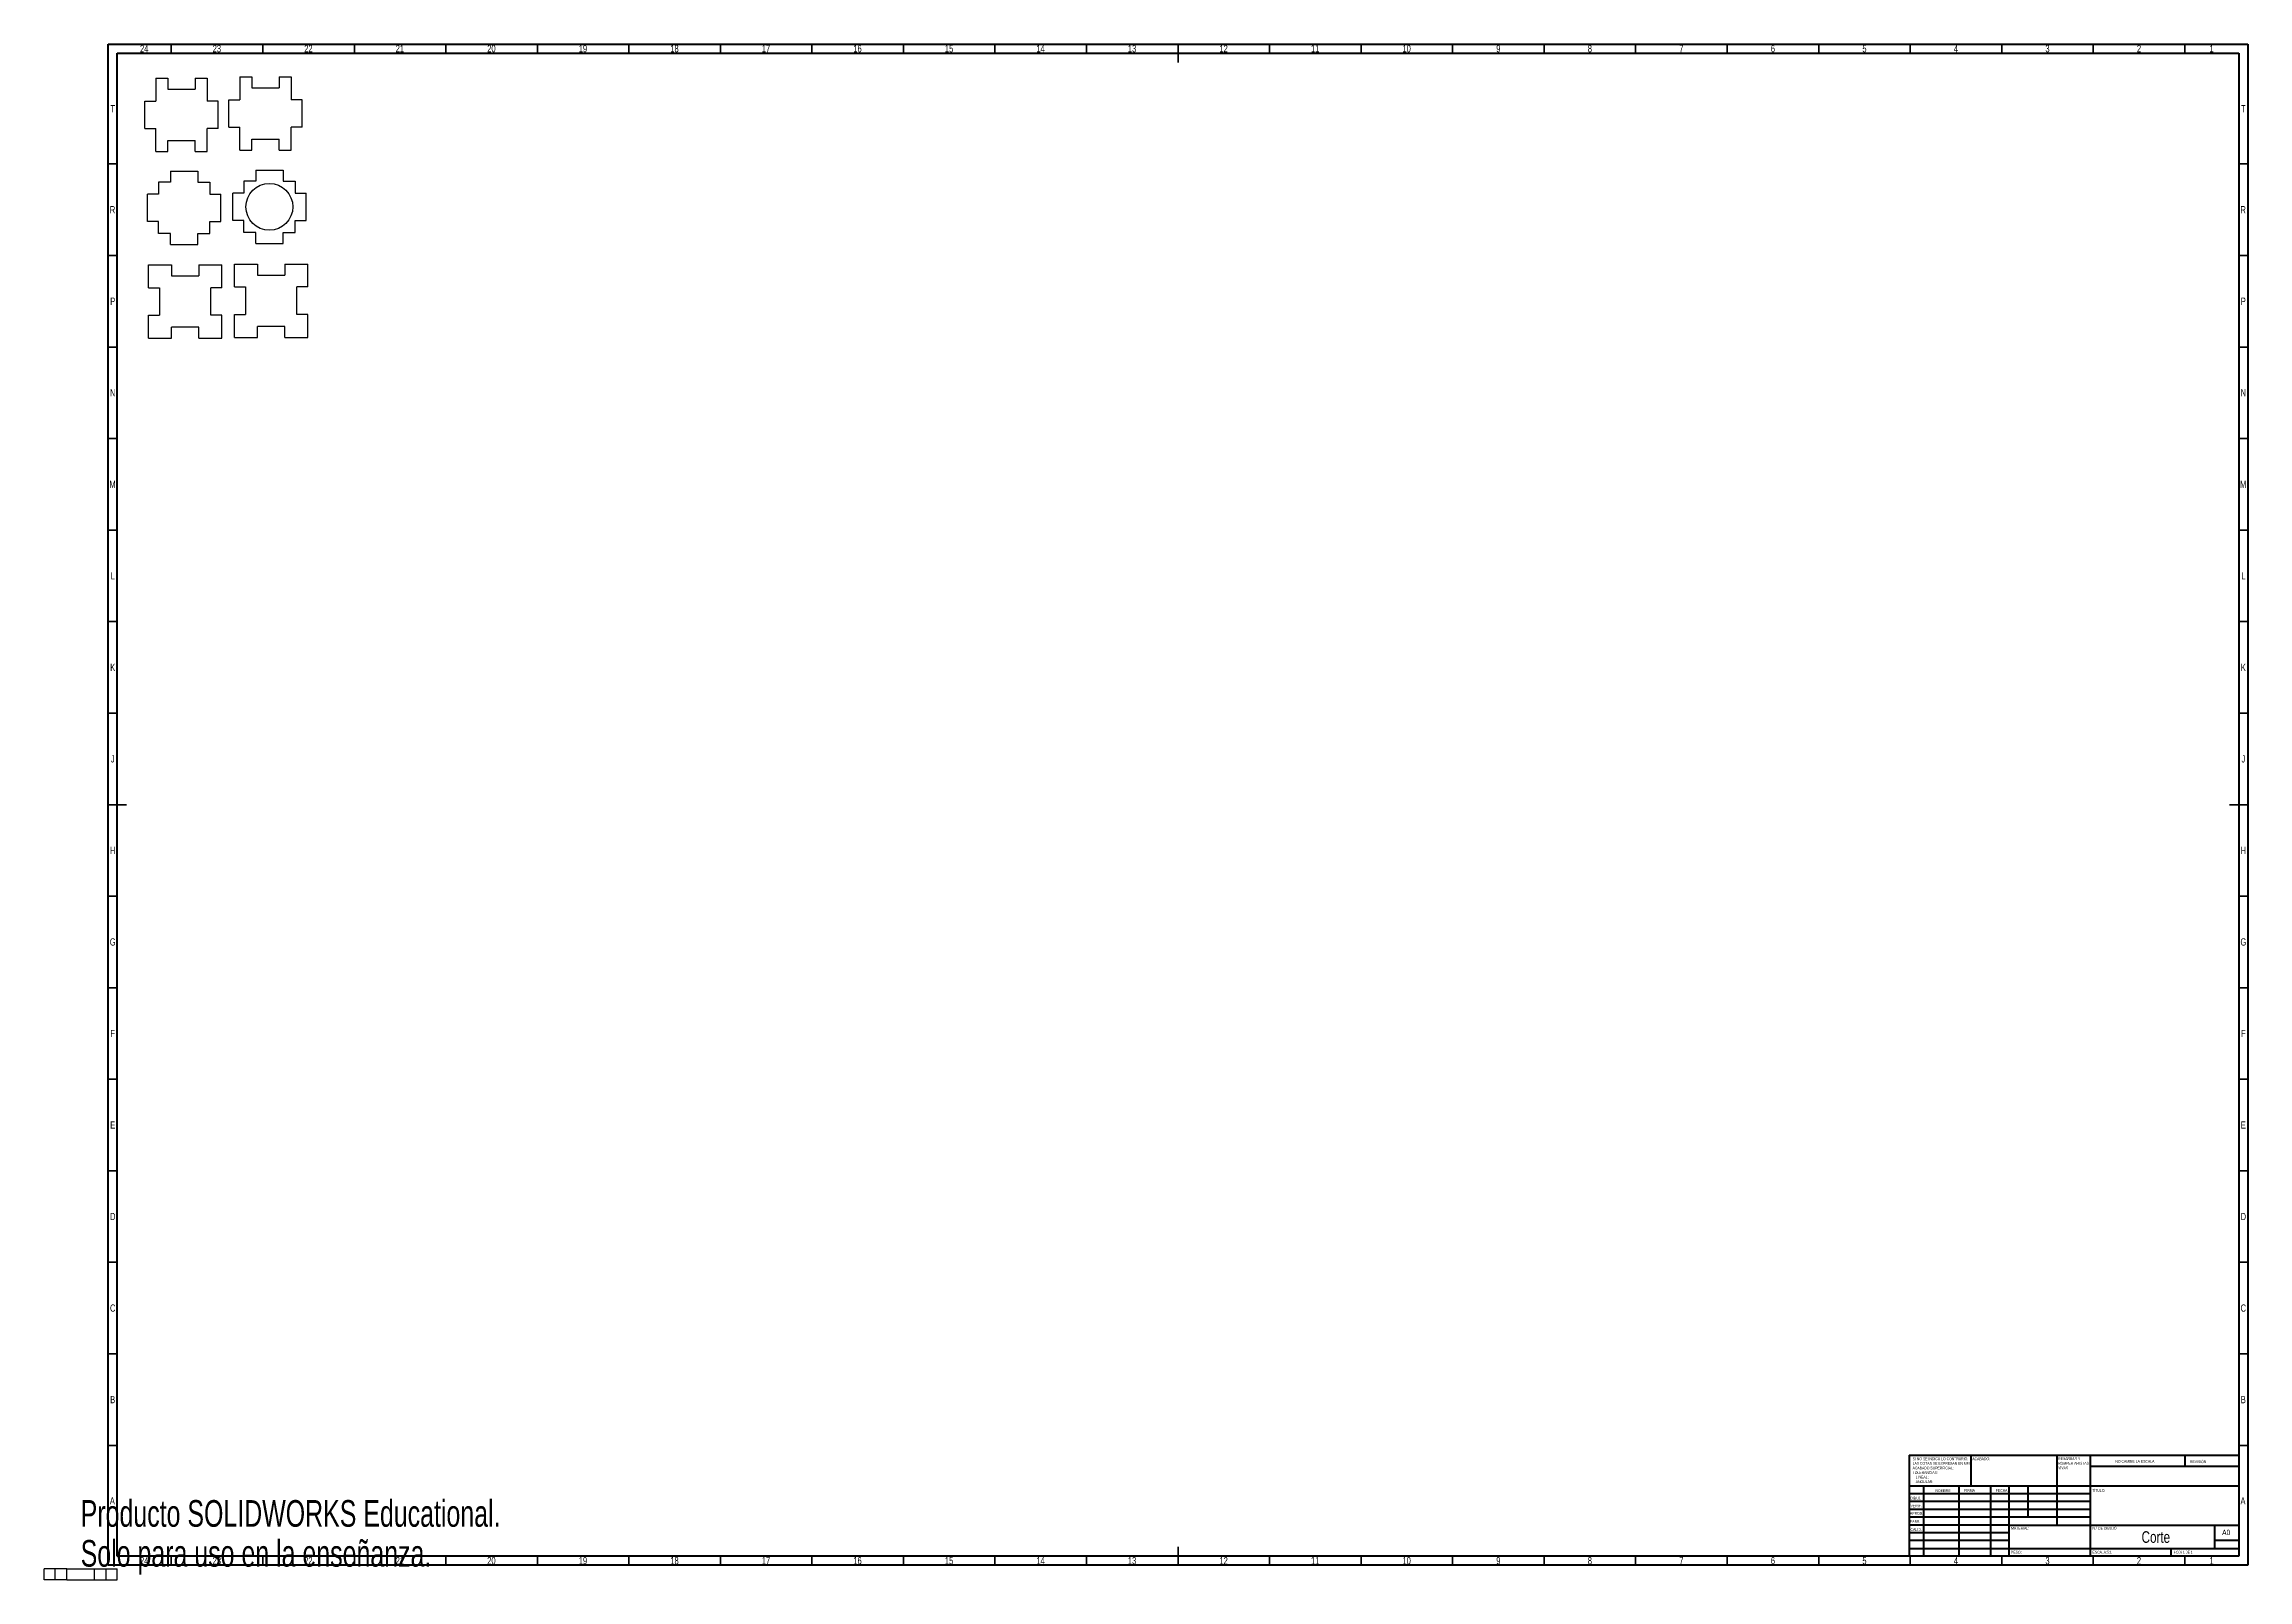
# Model space of a CAD drawing. Header units: millimetres. Extents: x -20 to 1184, y -3 to 836.
import ezdxf

# ---------------------------------------------------------------- set-up
doc = ezdxf.new("R2010")
doc.units = ezdxf.units.MM
doc.styles.add('SLDTEXTSTYLE0', font='TXT', dxfattribs={"width": 0.75})
doc.styles.add('SLDTEXTSTYLE1', font='TXT', dxfattribs={"width": 0.681818})
doc.styles.add('SLDTEXTSTYLE2', font='TXT', dxfattribs={"width": 0.7})

msp = doc.modelspace()

# ---------------------------------------------------------------- linework, layer by layer
at = {"color": 7, "linetype": 'Continuous', "lineweight": 70}
for p, q in [((15, 5), (15, 836)), ((15, 836), (1184, 836)), ((20, 10), (20, 831)), ((20, 831), (1179, 831)), ((1179, 831), (1179, 10)), ((1184, 836), (1184, 5)), ((1184, 5), (15, 5)), ((1179, 10), (20, 10))]:
    msp.add_line(p, q, dxfattribs=at)
at = {"color": 7, "linetype": 'Continuous', "lineweight": 35}
for p, q in [((49.5, 831), (49.5, 836)), ((99.5, 831), (99.5, 836)), ((149.5, 831), (149.5, 836)), ((199.5, 831), (199.5, 836)), ((249.5, 831), (249.5, 836)), ((299.5, 831), (299.5, 836)), ((349.5, 831), (349.5, 836)), ((399.5, 831), (399.5, 836)), ((449.5, 831), (449.5, 836)), ((499.5, 831), (499.5, 836)), ((549.5, 831), (549.5, 836)), ((599.5, 836), (599.5, 826)), ((599.5, 831), (599.5, 836)), ((649.5, 831), (649.5, 836)), ((699.5, 831), (699.5, 836)), ((749.5, 831), (749.5, 836)), ((799.5, 831), (799.5, 836)), ((849.5, 831), (849.5, 836)), ((899.5, 831), (899.5, 836)), ((949.5, 831), (949.5, 836)), ((999.5, 831), (999.5, 836)), ((1049.5, 831), (1049.5, 836)), ((1099.5, 831), (1099.5, 836)), ((1149.5, 831), (1149.5, 836)), ((20, 770.5), (15, 770.5)), ((1179, 770.5), (1184, 770.5)), ((20, 720.5), (15, 720.5)), ((1179, 720.5), (1184, 720.5)), ((20, 670.5), (15, 670.5)), ((1179, 670.5), (1184, 670.5)), ((20, 620.5), (15, 620.5)), ((1179, 620.5), (1184, 620.5)), ((20, 570.5), (15, 570.5)), ((1179, 570.5), (1184, 570.5)), ((20, 520.5), (15, 520.5)), ((1179, 520.5), (1184, 520.5)), ((20, 470.5), (15, 470.5)), ((1179, 470.5), (1184, 470.5)), ((15, 420.5), (25, 420.5)), ((20, 420.5), (15, 420.5)), ((1184, 420.5), (1174, 420.5)), ((1179, 420.5), (1184, 420.5)), ((20, 370.5), (15, 370.5)), ((1179, 370.5), (1184, 370.5)), ((20, 320.5), (15, 320.5)), ((1179, 320.5), (1184, 320.5)), ((20, 270.5), (15, 270.5)), ((1179, 270.5), (1184, 270.5)), ((20, 220.5), (15, 220.5)), ((1179, 220.5), (1184, 220.5)), ((20, 170.5), (15, 170.5)), ((1179, 170.5), (1184, 170.5)), ((20, 120.5), (15, 120.5)), ((1179, 120.5), (1184, 120.5)), ((20, 70.5), (15, 70.5)), ((1179, 70.5), (1184, 70.5)), ((599.5, 5), (599.5, 15)), ((49.5, 10), (49.5, 5)), ((99.5, 10), (99.5, 5)), ((149.5, 10), (149.5, 5)), ((199.5, 10), (199.5, 5)), ((249.5, 10), (249.5, 5)), ((299.5, 10), (299.5, 5)), ((349.5, 10), (349.5, 5)), ((399.5, 10), (399.5, 5)), ((449.5, 10), (449.5, 5)), ((499.5, 10), (499.5, 5)), ((549.5, 10), (549.5, 5)), ((599.5, 10), (599.5, 5)), ((649.5, 10), (649.5, 5)), ((699.5, 10), (699.5, 5)), ((749.5, 10), (749.5, 5)), ((799.5, 10), (799.5, 5)), ((849.5, 10), (849.5, 5)), ((899.5, 10), (899.5, 5)), ((949.5, 10), (949.5, 5)), ((999.5, 10), (999.5, 5)), ((1049.5, 10), (1049.5, 5)), ((1099.5, 10), (1099.5, 5)), ((1149.5, 10), (1149.5, 5))]:
    msp.add_line(p, q, dxfattribs=at)
at = {"color": 7, "linetype": 'Continuous', "lineweight": 25}
for p, q in [((41.1, 817.4), (41.1, 804.9)), ((41.1, 817.4), (47.6, 817.4)), ((47.6, 817.4), (47.6, 811.4)), ((47.6, 811.4), (62.6, 811.4)), ((62.6, 817.4), (62.6, 811.4)), ((62.6, 817.4), (69.1, 817.4)), ((69.1, 817.4), (69.1, 804.9)), ((87, 818.1), (87, 805.6)), ((87, 818.1), (93.5, 818.1)), ((93.5, 818.1), (93.5, 812.1)), ((93.5, 812.1), (108.5, 812.1)), ((108.5, 818.1), (108.5, 812.1)), ((108.5, 818.1), (115, 818.1)), ((115, 818.1), (115, 805.6)), ((35.1, 789.9), (35.1, 804.9)), ((35.1, 804.9), (41.1, 804.9)), ((75.1, 804.9), (69.1, 804.9)), ((75.1, 789.9), (75.1, 804.9)), ((81, 790.6), (81, 805.6)), ((81, 805.6), (87, 805.6)), ((121, 805.6), (115, 805.6)), ((121, 790.6), (121, 805.6)), ((35.1, 789.9), (41.1, 789.9)), ((41.1, 777.4), (41.1, 789.9)), ((47.6, 783.4), (62.6, 783.4)), ((47.6, 777.4), (47.6, 783.4)), ((62.6, 777.4), (62.6, 783.4)), ((75.1, 789.9), (69.1, 789.9)), ((69.1, 777.4), (69.1, 789.9)), ((81, 790.6), (87, 790.6)), ((87, 778.1), (87, 790.6)), ((93.5, 784.1), (108.5, 784.1)), ((93.5, 778.1), (93.5, 784.1)), ((108.5, 778.1), (108.5, 784.1)), ((121, 790.6), (115, 790.6)), ((115, 778.1), (115, 790.6)), ((41.1, 777.4), (47.6, 777.4)), ((62.6, 777.4), (69.1, 777.4)), ((87, 778.1), (93.5, 778.1)), ((108.5, 778.1), (115, 778.1)), ((42.5, 760.5), (42.5, 754)), ((49, 760.5), (42.5, 760.5)), ((49, 766.5), (49, 760.5)), ((49, 766.5), (64, 766.5)), ((64, 766.5), (64, 760.5)), ((64, 760.5), (70.5, 760.5)), ((70.5, 760.5), (70.5, 754)), ((89.1, 761.1), (89.1, 754.6)), ((95.6, 761.1), (89.1, 761.1)), ((95.6, 767.1), (95.6, 761.1)), ((95.6, 767.1), (110.6, 767.1)), ((110.6, 767.1), (110.6, 761.1)), ((110.6, 761.1), (117.1, 761.1)), ((117.1, 761.1), (117.1, 754.6)), ((36.5, 739), (36.5, 754)), ((42.5, 754), (36.5, 754)), ((70.5, 754), (76.5, 754)), ((76.5, 739), (76.5, 754)), ((83.1, 739.6), (83.1, 754.6)), ((89.1, 754.6), (83.1, 754.6)), ((117.1, 754.6), (123.1, 754.6)), ((123.1, 739.6), (123.1, 754.6)), ((42.5, 739), (36.5, 739)), ((42.5, 732.5), (42.5, 739)), ((70.5, 739), (76.5, 739)), ((70.5, 732.5), (70.5, 739)), ((89.1, 739.6), (83.1, 739.6)), ((89.1, 733.1), (89.1, 739.6)), ((117.1, 739.6), (123.1, 739.6)), ((117.1, 733.1), (117.1, 739.6)), ((49, 732.5), (42.5, 732.5)), ((49, 726.5), (49, 732.5)), ((49, 726.5), (64, 726.5)), ((64, 732.5), (70.5, 732.5)), ((64, 726.5), (64, 732.5)), ((95.6, 733.1), (89.1, 733.1)), ((95.6, 727.1), (95.6, 733.1)), ((95.6, 727.1), (110.6, 727.1)), ((110.6, 733.1), (117.1, 733.1)), ((110.6, 727.1), (110.6, 733.1)), ((37.1, 702.9), (37.1, 715.4)), ((37.1, 715.4), (49.6, 715.4)), ((49.6, 715.4), (49.6, 709.4)), ((64.6, 715.4), (64.6, 709.4)), ((64.6, 715.4), (77.1, 715.4)), ((77.1, 702.9), (77.1, 715.4)), ((84.1, 703.3), (84.1, 715.8)), ((84.1, 715.8), (96.6, 715.8)), ((96.6, 715.8), (96.6, 709.8)), ((111.6, 715.8), (111.6, 709.8)), ((111.6, 715.8), (124.1, 715.8)), ((124.1, 703.3), (124.1, 715.8)), ((37.1, 702.9), (43.1, 702.9)), ((43.1, 702.9), (43.1, 687.9)), ((49.6, 709.4), (64.6, 709.4)), ((77.1, 702.9), (71.1, 702.9)), ((71.1, 687.9), (71.1, 702.9)), ((84.1, 703.3), (90.1, 703.3)), ((90.1, 703.3), (90.1, 688.3)), ((96.6, 709.8), (111.6, 709.8)), ((124.1, 703.3), (118.1, 703.3)), ((118.1, 688.3), (118.1, 703.3)), ((37.1, 675.4), (37.1, 687.9)), ((37.1, 687.9), (43.1, 687.9)), ((77.1, 687.9), (71.1, 687.9)), ((77.1, 675.4), (77.1, 687.9)), ((84.1, 675.8), (84.1, 688.3)), ((84.1, 688.3), (90.1, 688.3)), ((124.1, 688.3), (118.1, 688.3)), ((124.1, 675.8), (124.1, 688.3)), ((37.1, 675.4), (49.6, 675.4)), ((64.6, 681.4), (49.6, 681.4)), ((49.6, 675.4), (49.6, 681.4)), ((64.6, 675.4), (64.6, 681.4)), ((64.6, 675.4), (77.1, 675.4)), ((84.1, 675.8), (96.6, 675.8)), ((111.6, 681.8), (96.6, 681.8)), ((96.6, 675.8), (96.6, 681.8)), ((111.6, 675.8), (111.6, 681.8)), ((111.6, 675.8), (124.1, 675.8)), ((-20, -3), (-20, 3)), ((-14, 3), (-20, 3)), ((-14, -3), (-14, 3)), ((-7.5, 3), (-14, 3)), ((-7.5, -3), (-7.5, 3)), ((-7.5, 3), (7.5, 3)), ((7.5, -3), (7.5, 3)), ((7.5, 3), (14, 3)), ((14, -3), (14, 3)), ((14, 3), (20, 3)), ((20, -3), (20, 3)), ((-14, -3), (-20, -3)), ((-7.5, -3), (-14, -3)), ((-7.5, -3), (7.5, -3)), ((7.5, -3), (14, -3)), ((14, -3), (20, -3))]:
    msp.add_line(p, q, dxfattribs=at)
at = {"color": 7, "linetype": 'Continuous', "lineweight": 50}
for p, q in [((999, 65.2), (1179, 65.2)), ((999, 65.2), (999, 10)), ((1032.8, 48.2), (1032.8, 65.2)), ((1079.6, 65.2), (1079.6, 27)), ((1097.8, 65.2), (1097.8, 10)), ((1149.8, 58.9), (1149.8, 65.2)), ((1179, 48.2), (999, 48.2)), ((1006.8, 48.2), (1006.8, 10)), ((1026, 48.2), (1026, 10)), ((1043.4, 48.2), (1043.4, 10)), ((1053.6, 10), (1053.6, 48.2)), ((1064, 31.2), (1064, 48.2)), ((1179, 58.9), (1097.8, 58.9)), ((1097.8, 44), (999, 44)), ((1097.8, 39.8), (999, 39.8)), ((1097.8, 35.5), (999, 35.5)), ((1097.8, 31.2), (999, 31.2)), ((1053.6, 27), (999, 27)), ((1053.6, 27), (1179, 27)), ((1166, 14.2), (1166, 27)), ((1053.6, 22.7), (999, 22.7)), ((1053.6, 18.5), (999, 18.5)), ((999, 14.2), (1179, 14.2)), ((1142, 10), (1142, 14.2)), ((1179, 18.5), (1166, 18.5))]:
    msp.add_line(p, q, dxfattribs=at)
at = {"color": 7, "linetype": 'Continuous', "lineweight": 25}
msp.add_circle((103.1, 747.1), 12.8, dxfattribs=at)

# ---------------------------------------------------------------- texts
at = {"color": 7, "linetype": 'Continuous', "lineweight": 0}
for s, insert, char_height, attachment_point, style in [('24', (34.7, 835.5), 3.97, 2, 'SLDTEXTSTYLE0'), ('23', (74.4, 835.5), 3.97, 2, 'SLDTEXTSTYLE0'), ('22', (124.4, 835.5), 3.97, 2, 'SLDTEXTSTYLE0'), ('21', (174.4, 835.5), 3.97, 2, 'SLDTEXTSTYLE0'), ('20', (224.4, 835.5), 3.97, 2, 'SLDTEXTSTYLE0'), ('19', (274.4, 835.5), 3.97, 2, 'SLDTEXTSTYLE0'), ('18', (324.4, 835.5), 3.97, 2, 'SLDTEXTSTYLE0'), ('17', (374.4, 835.5), 3.97, 2, 'SLDTEXTSTYLE0'), ('16', (424.4, 835.5), 3.97, 2, 'SLDTEXTSTYLE0'), ('15', (474.4, 835.5), 3.97, 2, 'SLDTEXTSTYLE0'), ('14', (524.4, 835.5), 3.97, 2, 'SLDTEXTSTYLE0'), ('13', (574.4, 835.5), 3.97, 2, 'SLDTEXTSTYLE0'), ('12', (624.4, 835.5), 3.97, 2, 'SLDTEXTSTYLE0'), ('11', (674.4, 835.5), 3.97, 2, 'SLDTEXTSTYLE0'), ('10', (724.4, 835.5), 3.97, 2, 'SLDTEXTSTYLE0'), ('9', (774.5, 835.5), 3.97, 2, 'SLDTEXTSTYLE0'), ('8', (824.5, 835.5), 3.97, 2, 'SLDTEXTSTYLE0'), ('7', (874.5, 835.5), 3.97, 2, 'SLDTEXTSTYLE0'), ('6', (924.5, 835.5), 3.97, 2, 'SLDTEXTSTYLE0'), ('5', (974.5, 835.5), 3.97, 2, 'SLDTEXTSTYLE0'), ('4', (1024.5, 835.5), 3.97, 2, 'SLDTEXTSTYLE0'), ('3', (1074.5, 835.5), 3.97, 2, 'SLDTEXTSTYLE0'), ('2', (1124.5, 835.5), 3.97, 2, 'SLDTEXTSTYLE0'), ('1', (1164.2, 835.5), 3.97, 2, 'SLDTEXTSTYLE0'), ('T', (17.5, 802.7), 3.97, 2, 'SLDTEXTSTYLE0'), ('T', (1181.5, 802.7), 3.97, 2, 'SLDTEXTSTYLE0'), ('R', (17.4, 747.5), 3.97, 2, 'SLDTEXTSTYLE0'), ('R', (1181.4, 747.5), 3.97, 2, 'SLDTEXTSTYLE0'), ('P', (17.5, 697.5), 3.97, 2, 'SLDTEXTSTYLE0'), ('P', (1181.5, 697.5), 3.97, 2, 'SLDTEXTSTYLE0'), ('N', (17.5, 647.5), 3.97, 2, 'SLDTEXTSTYLE0'), ('N', (1181.5, 647.5), 3.97, 2, 'SLDTEXTSTYLE0'), ('M', (17.4, 597.5), 3.97, 2, 'SLDTEXTSTYLE0'), ('M', (1181.4, 597.5), 3.97, 2, 'SLDTEXTSTYLE0'), ('L', (17.5, 547.5), 3.97, 2, 'SLDTEXTSTYLE0'), ('L', (1181.5, 547.5), 3.97, 2, 'SLDTEXTSTYLE0'), ('K', (17.5, 497.5), 3.97, 2, 'SLDTEXTSTYLE0'), ('K', (1181.5, 497.5), 3.97, 2, 'SLDTEXTSTYLE0'), ('J', (17.5, 447.5), 3.97, 2, 'SLDTEXTSTYLE0'), ('J', (1181.5, 447.5), 3.97, 2, 'SLDTEXTSTYLE0'), ('H', (17.5, 397.5), 3.97, 2, 'SLDTEXTSTYLE0'), ('H', (1181.5, 397.5), 3.97, 2, 'SLDTEXTSTYLE0'), ('G', (17.5, 347.5), 3.97, 2, 'SLDTEXTSTYLE0'), ('G', (1181.5, 347.5), 3.97, 2, 'SLDTEXTSTYLE0'), ('F', (17.5, 297.5), 3.97, 2, 'SLDTEXTSTYLE0'), ('F', (1181.5, 297.5), 3.97, 2, 'SLDTEXTSTYLE0'), ('E', (17.5, 247.5), 3.97, 2, 'SLDTEXTSTYLE0'), ('E', (1181.5, 247.5), 3.97, 2, 'SLDTEXTSTYLE0'), ('D', (17.5, 197.5), 3.97, 2, 'SLDTEXTSTYLE0'), ('D', (1181.5, 197.5), 3.97, 2, 'SLDTEXTSTYLE0'), ('C', (17.5, 147.5), 3.97, 2, 'SLDTEXTSTYLE0'), ('C', (1181.5, 147.5), 3.97, 2, 'SLDTEXTSTYLE0'), ('B', (17.5, 97.5), 3.97, 2, 'SLDTEXTSTYLE0'), ('B', (1181.5, 97.5), 3.97, 2, 'SLDTEXTSTYLE0'), ('SI NO SE INDICA LO CONTRARIO:', (1000.8, 63.9), 1.5, 1, 'SLDTEXTSTYLE0'), ('LAS COTAS SE EXPRESAN EN MM', (1000.8, 61.4), 1.5, 1, 'SLDTEXTSTYLE0'), ('ACABADO:', (1033.4, 63.9), 1.5, 1, 'SLDTEXTSTYLE0'), ('REBARBAR Y', (1080.3, 64), 1.5, 1, 'SLDTEXTSTYLE0'), ('ROMPER ARISTAS', (1080.3, 61.5), 1.5, 1, 'SLDTEXTSTYLE0'), ('NO CAMBIE LA ESCALA', (1111.6, 62.5), 1.5, 1, 'SLDTEXTSTYLE0'), ('REVISIÓN', (1152.3, 62.3), 1.5, 1, 'SLDTEXTSTYLE0'), ('ACABADO SUPERFICIAL:', (1000.8, 58.9), 1.5, 1, 'SLDTEXTSTYLE0'), ('TOLERANCIAS:', (1000.8, 56.4), 1.5, 1, 'SLDTEXTSTYLE0'), ('ANGULAR:', (1002.5, 51.4), 1.5, 1, 'SLDTEXTSTYLE0'), ('LINEAL:', (1002.5, 53.9), 1.5, 1, 'SLDTEXTSTYLE0'), ('VIVAS', (1080.3, 59), 1.5, 1, 'SLDTEXTSTYLE0'), ('A', (17.3, 42.2), 3.97, 2, 'SLDTEXTSTYLE0'), ('DIBUJ.', (999.6, 42.4), 1.5, 1, 'SLDTEXTSTYLE0'), ('VERIF.', (999.7, 38.2), 1.5, 1, 'SLDTEXTSTYLE0'), ('NOMBRE', (1013.3, 46.5), 1.5, 1, 'SLDTEXTSTYLE0'), ('FIRMA', (1029, 46.6), 1.5, 1, 'SLDTEXTSTYLE0'), ('FECHA', (1046.2, 46.6), 1.5, 1, 'SLDTEXTSTYLE0'), ('TÍTULO:', (1098.9, 46.6), 1.5, 1, 'SLDTEXTSTYLE0'), ('A', (1181.3, 42.2), 3.97, 2, 'SLDTEXTSTYLE0'), ('APROB.', (999.4, 34.1), 1.5, 1, 'SLDTEXTSTYLE0'), ('FABR.', (999.5, 29.7), 1.5, 1, 'SLDTEXTSTYLE0'), ('CALID.', (999.7, 25.3), 1.5, 1, 'SLDTEXTSTYLE0'), ('MATERIAL:', (1054.6, 26), 1.5, 1, 'SLDTEXTSTYLE0'), ('N.º DE DIBUJO', (1099.1, 26), 1.5, 1, 'SLDTEXTSTYLE0'), ('A0', (1169.9, 24.4), 2.91, 1, 'SLDTEXTSTYLE0'), ('PESO:', (1054.6, 12.9), 1.5, 1, 'SLDTEXTSTYLE0'), ('ESCALA:5:1', (1099.1, 12.9), 1.5, 1, 'SLDTEXTSTYLE0'), ('Corte', (1133.7, 23.6), 6.35, 2, 'SLDTEXTSTYLE0'), ('HOJA 1 DE 1', (1143.5, 12.9), 1.5, 1, 'SLDTEXTSTYLE1'), ('24', (34.7, 9.5), 3.97, 2, 'SLDTEXTSTYLE0'), ('23', (74.4, 9.5), 3.97, 2, 'SLDTEXTSTYLE0'), ('22', (124.4, 9.5), 3.97, 2, 'SLDTEXTSTYLE0'), ('21', (174.4, 9.5), 3.97, 2, 'SLDTEXTSTYLE0'), ('20', (224.4, 9.5), 3.97, 2, 'SLDTEXTSTYLE0'), ('19', (274.4, 9.5), 3.97, 2, 'SLDTEXTSTYLE0'), ('18', (324.4, 9.5), 3.97, 2, 'SLDTEXTSTYLE0'), ('17', (374.4, 9.5), 3.97, 2, 'SLDTEXTSTYLE0'), ('16', (424.4, 9.5), 3.97, 2, 'SLDTEXTSTYLE0'), ('15', (474.4, 9.5), 3.97, 2, 'SLDTEXTSTYLE0'), ('14', (524.4, 9.5), 3.97, 2, 'SLDTEXTSTYLE0'), ('13', (574.4, 9.5), 3.97, 2, 'SLDTEXTSTYLE0'), ('12', (624.4, 9.5), 3.97, 2, 'SLDTEXTSTYLE0'), ('11', (674.4, 9.5), 3.97, 2, 'SLDTEXTSTYLE0'), ('10', (724.4, 9.5), 3.97, 2, 'SLDTEXTSTYLE0'), ('9', (774.5, 9.5), 3.97, 2, 'SLDTEXTSTYLE0'), ('8', (824.5, 9.5), 3.97, 2, 'SLDTEXTSTYLE0'), ('7', (874.5, 9.5), 3.97, 2, 'SLDTEXTSTYLE0'), ('6', (924.5, 9.5), 3.97, 2, 'SLDTEXTSTYLE0'), ('5', (974.5, 9.5), 3.97, 2, 'SLDTEXTSTYLE0'), ('4', (1024.5, 9.5), 3.97, 2, 'SLDTEXTSTYLE0'), ('3', (1074.5, 9.5), 3.97, 2, 'SLDTEXTSTYLE0'), ('2', (1124.5, 9.5), 3.97, 2, 'SLDTEXTSTYLE0'), ('1', (1164.2, 9.5), 3.97, 2, 'SLDTEXTSTYLE0')]:
    msp.add_mtext(s, dxfattribs=dict(at, insert=insert, char_height=char_height, attachment_point=attachment_point, style=style))
at = {"color": 7, "linetype": 'Continuous', "char_height": 14.549, "attachment_point": 1, "style": 'SLDTEXTSTYLE2'}
for s, insert in [('Producto SOLIDWORKS Educational.', (0, 40.6)), ('Solo para uso en la enseñanza.', (0, 18.8))]:
    msp.add_mtext(s, dxfattribs=dict(at, insert=insert))

doc.saveas('drawing.dxf')
